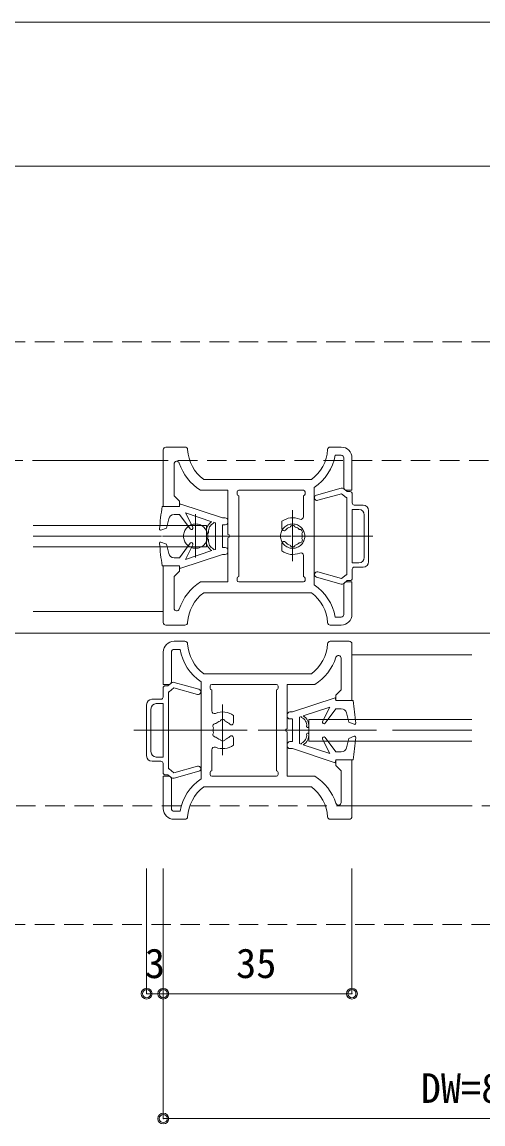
# Model space of a CAD drawing. Units: millimetres on the paper, enlarged 5 times, with parts at other scales. Extents: x -992 to 1008, y -685 to 700.
# Drawn here: x -647.9 to -505.4, y -391.7 to -51.2 of the extents above; entities that cross this region are included whole.
import ezdxf
from ezdxf.enums import TextEntityAlignment as Align

# ---------------------------------------------------------------- set-up
doc = ezdxf.new("R2010")
doc.units = ezdxf.units.MM
doc.header["$LTSCALE"] = 5
doc.header["$PDMODE"] = 32
doc.header["$PDSIZE"] = 2.5
for name, pattern in [('CHAIN1', [8, 5, -1, 1, -1]), ('DASHED1', [1.8, 1.2, -0.6]), ('DOUBLE_CHAIN1', [8.8, 5, -1, 0.6, -0.6, 0.6, -1])]:
    doc.linetypes.add(name, pattern=pattern)
for name, color, linetype, lineweight in [('1-0_H-SYM', 7, 'Continuous', 20), ('1-1_0', 7, 'Continuous', 20), ('2-0_18', 7, 'Continuous', 18)]:
    doc.layers.add(name, color=color, linetype=linetype, lineweight=lineweight)
doc.styles.add('ＭＳ ゴシック', font='')
doc.styles.get('ＭＳ ゴシック').set_extended_font_data('MS Gothic')

msp = doc.modelspace()

# ---------------------------------------------------------------- linework, layer by layer
at = {"layer": '1-0_H-SYM'}
msp.add_line((197.5, -51.25), (-967.5, -51.25), dxfattribs=at)
msp.add_line((197.5, -51.25), (-967.5, -51.25), dxfattribs=at)
at = {"layer": '1-1_0'}
msp.add_line((197.5, -51.25), (-967.5, -51.25), dxfattribs=at)
msp.add_line((197.5, -51.25), (-967.5, -51.25), dxfattribs=at)
at = {"layer": '2-0_18', "color": 4}
for p, q in [((-751.94, -95.789), (-49.747, -95.789)), ((-609.422, -351.481), (-609.422, -312.796)), ((-604.271, -390.067), (-604.271, -312.796)), ((-545.938, -351.481), (-545.938, -312.796)), ((-609.422, -351.481), (-604.271, -351.481)), ((-604.271, -351.481), (-545.938, -351.481)), ((-604.271, -390.067), (-403.419, -390.067))]:
    msp.add_line(p, q, dxfattribs=at)
at = {"layer": '2-0_18', "linetype": 'DASHED1', "lineweight": 20}
for p, q in [((-751.94, -150.099), (-49.747, -150.099)), ((-752.731, -186.766), (-49.747, -186.766)), ((-49.747, -293.432), (-751.94, -293.432)), ((-751.94, -330.099), (-49.747, -330.099))]:
    msp.add_line(p, q, dxfattribs=at)
at = {"layer": '2-0_18'}
for p, q in [((-604.271, -183.432), (-604.271, -200.932)), ((-597.578, -182.599), (-603.438, -182.599)), ((-549.271, -182.599), (-552.63, -182.599)), ((-644.515, -186.766), (-604.271, -186.766)), ((-551.147, -185.099), (-549.271, -185.099)), ((-548.438, -185.932), (-548.438, -195.099)), ((-545.938, -195.932), (-545.938, -185.932)), ((-600.938, -187.803), (-600.938, -197.599)), ((-591.771, -192.599), (-558.437, -192.599)), ((-584.271, -195.932), (-592.81, -195.932)), ((-584.271, -209.599), (-584.271, -195.932)), ((-581.437, -197.099), (-581.437, -196.432)), ((-560.937, -195.932), (-580.938, -195.932)), ((-560.437, -197.099), (-560.437, -196.432)), ((-557.604, -209.599), (-557.604, -195.071)), ((-556.929, -197.429), (-549.307, -195.302)), ((-549.196, -197.001), (-556.481, -199.034)), ((-547.772, -198.182), (-549.196, -197.001)), ((-548.4, -195.496), (-547.372, -196.349)), ((-547.604, -195.932), (-545.938, -195.932)), ((-547.372, -196.349), (-546.534, -196.349)), ((-545.872, -197.082), (-545.872, -197.349)), ((-545.872, -199.849), (-545.872, -197.349)), ((-580.938, -197.599), (-580.938, -222.599)), ((-560.937, -204.099), (-560.937, -197.599)), ((-547.539, -198.182), (-547.772, -198.182)), ((-547.539, -198.182), (-547.539, -222.016)), ((-545.205, -200.516), (-542.454, -200.516)), ((-599.271, -203.432), (-600.957, -203.432)), ((-596.008, -207.894), (-599.271, -203.432)), ((-543.787, -201.849), (-545.872, -201.849)), ((-545.872, -201.849), (-545.872, -218.349)), ((-542.12, -216.682), (-542.12, -203.516)), ((-540.787, -218.015), (-540.787, -202.182)), ((-644.515, -206.766), (-590.938, -206.766)), ((-590.938, -213.432), (-590.938, -206.766)), ((-588.104, -214.198), (-588.104, -206)), ((-585.104, -204.432), (-585.937, -204.432)), ((-585.937, -206.599), (-585.104, -206.599)), ((-585.937, -213.599), (-585.937, -206.614)), ((-567.604, -207.813), (-567.604, -205.516)), ((-584.271, -224.265), (-584.271, -210.599)), ((-557.604, -225.127), (-557.604, -210.599)), ((-590.938, -213.432), (-644.515, -213.432)), ((-604.987, -211.954), (-603.271, -212.599)), ((-603.271, -212.599), (-602.577, -215.488)), ((-599.271, -216.765), (-596.008, -212.304)), ((-595.159, -212.827), (-597.437, -217.269)), ((-588.604, -214.362), (-588.104, -214.198)), ((-588.604, -214.231), (-588.604, -214.362)), ((-585.104, -213.599), (-585.937, -213.599)), ((-567.604, -212.385), (-567.604, -214.681)), ((-600.957, -216.765), (-599.271, -216.765)), ((-599.104, -220.099), (-585.937, -215.765)), ((-597.437, -217.269), (-589.22, -214.565)), ((-585.937, -215.765), (-585.104, -215.765)), ((-560.937, -222.599), (-560.937, -216.099)), ((-599.271, -219.266), (-604.604, -219.266)), ((-604.271, -219.266), (-604.271, -236.765)), ((-600.938, -222.599), (-599.271, -220.932)), ((-599.271, -220.932), (-599.271, -219.266)), ((-599.271, -219.266), (-599.104, -220.099)), ((-543.787, -218.349), (-545.872, -218.349)), ((-545.872, -220.349), (-545.872, -221.516)), ((-545.205, -219.682), (-542.445, -219.682)), ((-600.938, -222.599), (-600.938, -232.395)), ((-592.81, -224.265), (-584.271, -224.265)), ((-581.437, -223.765), (-581.437, -223.099)), ((-580.938, -224.265), (-560.937, -224.265)), ((-560.437, -223.765), (-560.437, -223.099)), ((-549.307, -224.895), (-556.929, -222.769)), ((-547.372, -223.849), (-548.4, -224.702)), ((-545.938, -224.265), (-547.604, -224.265)), ((-546.535, -223.849), (-547.372, -223.849)), ((-545.938, -234.265), (-545.938, -224.265)), ((-545.872, -221.516), (-545.872, -223.177)), ((-558.437, -227.599), (-591.771, -227.599)), ((-548.438, -225.099), (-548.438, -234.265)), ((-604.271, -233.432), (-644.515, -233.432)), ((-603.438, -237.599), (-597.578, -237.599)), ((-552.63, -237.599), (-549.271, -237.599)), ((-549.271, -235.099), (-551.147, -235.099)), ((-597.578, -242.599), (-600.938, -242.599)), ((-600.938, -245.099), (-599.061, -245.099)), ((-546.771, -242.599), (-552.631, -242.599)), ((-545.938, -260.932), (-545.938, -243.432)), ((-604.271, -245.932), (-604.271, -255.932)), ((-601.771, -255.099), (-601.771, -245.932)), ((-549.271, -257.599), (-549.271, -247.803)), ((-545.938, -246.766), (-508.859, -246.766)), ((-600.901, -255.302), (-593.28, -257.429)), ((-592.604, -255.071), (-592.604, -269.599)), ((-591.771, -252.599), (-558.438, -252.599)), ((-604.337, -258.682), (-604.337, -257.021)), ((-604.337, -259.849), (-604.337, -258.682)), ((-604.271, -255.932), (-602.604, -255.932)), ((-603.674, -256.349), (-602.837, -256.349)), ((-602.837, -256.349), (-601.809, -255.496)), ((-602.67, -282.016), (-602.67, -258.182)), ((-589.771, -256.432), (-589.771, -257.099)), ((-569.271, -255.932), (-589.271, -255.932)), ((-589.271, -257.599), (-589.271, -264.099)), ((-569.271, -282.599), (-569.271, -257.599)), ((-568.771, -256.432), (-568.771, -257.099)), ((-549.271, -257.599), (-550.938, -259.266)), ((-605.004, -260.516), (-607.764, -260.516)), ((-606.422, -261.849), (-604.337, -261.849)), ((-604.337, -278.349), (-604.337, -261.849)), ((-550.938, -259.266), (-550.938, -260.932)), ((-550.938, -260.932), (-545.604, -260.932)), ((-609.422, -262.182), (-609.422, -278.016)), ((-608.088, -263.516), (-608.088, -276.682)), ((-582.604, -265.516), (-582.604, -267.813)), ((-564.271, -264.432), (-565.104, -264.432)), ((-550.938, -263.432), (-554.201, -267.894)), ((-549.252, -263.432), (-550.938, -263.432)), ((-565.104, -266.599), (-564.271, -266.599)), ((-564.271, -266.614), (-564.271, -273.599)), ((-562.104, -266), (-562.104, -274.198)), ((-559.271, -266.766), (-508.859, -266.766)), ((-559.271, -266.766), (-559.271, -273.432)), ((-592.604, -270.599), (-592.604, -285.127)), ((-582.604, -274.681), (-582.604, -272.385)), ((-565.938, -270.599), (-565.938, -284.265)), ((-554.201, -272.304), (-550.938, -276.765)), ((-546.938, -272.599), (-545.222, -271.954)), ((-564.271, -273.599), (-565.104, -273.599)), ((-565.104, -275.766), (-564.271, -275.766)), ((-564.271, -275.766), (-551.105, -280.099)), ((-562.104, -274.198), (-561.604, -274.362)), ((-561.604, -274.362), (-561.604, -274.231)), ((-560.989, -274.565), (-552.771, -277.269)), ((-508.859, -273.432), (-559.271, -273.432)), ((-552.771, -277.269), (-555.049, -272.827)), ((-547.631, -275.488), (-546.938, -272.599)), ((-606.422, -278.349), (-604.337, -278.349)), ((-589.271, -276.099), (-589.271, -282.599)), ((-550.938, -276.765), (-549.252, -276.765)), ((-605.004, -279.682), (-607.755, -279.682)), ((-604.337, -280.349), (-604.337, -282.849)), ((-602.67, -282.016), (-602.436, -282.016)), ((-602.436, -282.016), (-601.013, -283.196)), ((-601.013, -283.196), (-593.727, -281.164)), ((-551.105, -280.099), (-550.938, -279.266)), ((-549.271, -292.395), (-549.271, -282.599)), ((-545.938, -296.765), (-545.938, -279.266)), ((-604.337, -283.116), (-604.337, -282.849)), ((-602.604, -284.265), (-604.271, -284.265)), ((-604.271, -284.265), (-604.271, -294.266)), ((-602.837, -283.849), (-603.674, -283.849)), ((-601.809, -284.702), (-602.837, -283.849)), ((-601.771, -294.266), (-601.771, -285.099)), ((-593.28, -282.769), (-600.901, -284.896)), ((-589.771, -283.099), (-589.771, -283.765)), ((-589.271, -284.265), (-569.271, -284.265)), ((-568.771, -283.099), (-568.771, -283.765)), ((-565.938, -284.265), (-557.399, -284.265)), ((-558.438, -287.599), (-591.771, -287.599)), ((-599.061, -295.099), (-600.938, -295.099)), ((-508.859, -293.432), (-545.938, -293.432)), ((-600.938, -297.599), (-597.578, -297.599)), ((-552.631, -297.599), (-546.771, -297.599))]:
    msp.add_line(p, q, dxfattribs=at)
at = {"layer": '2-0_18', "lineweight": 20}
for p, q in [((-603.456, -182.599), (-597.56, -182.599)), ((-552.649, -182.599), (-549.25, -182.599)), ((-752.335, -240.099), (-49.747, -240.099))]:
    msp.add_line(p, q, dxfattribs=at)
at = {"layer": '2-0_18', "linetype": 'DOUBLE_CHAIN1'}
for p, q in [((-557.604, -223.432), (-557.604, -196.765)), ((-592.604, -256.766), (-592.604, -283.432)), ((-585.938, -276.765), (-585.938, -263.432)), ((-592.604, -270.099), (-579.271, -270.099)), ((-562.605, -270.099), (-549.271, -270.099))]:
    msp.add_line(p, q, dxfattribs=at)
at = {"layer": '2-0_18', "linetype": 'CHAIN1'}
for p, q in [((-594.271, -203.328), (-594.271, -216.661)), ((-564.271, -202.123), (-564.271, -217.821)), ((-644.515, -210.099), (-536.829, -210.099)), ((-629.847, -210.099), (-548.18, -210.099)), ((-585.938, -262.123), (-585.938, -277.821)), ((-613.379, -270.099), (-508.859, -270.099)), ((-539.946, -270.099), (-594.11, -270.099))]:
    msp.add_line(p, q, dxfattribs=at)
at = {"layer": '2-0_18'}
for points in [[(-604.604, -200.932), (-599.271, -200.932), (-599.271, -199.266), (-600.938, -197.599)], [(-585.937, -204.432), (-599.104, -200.099), (-599.271, -200.932)], [(-589.22, -205.633), (-597.437, -202.928), (-595.159, -207.371)], [(-602.577, -204.71), (-603.271, -207.599), (-604.987, -208.244)], [(-588.104, -206), (-588.604, -205.835), (-588.604, -205.966)], [(-556.481, -221.163), (-549.196, -223.196), (-547.772, -222.016), (-547.539, -222.016)], [(-593.727, -259.034), (-601.013, -257.002), (-602.436, -258.182), (-602.67, -258.182)], [(-557.399, -255.932), (-565.938, -255.932), (-565.938, -269.599)], [(-550.938, -260.932), (-551.105, -260.099), (-564.271, -264.432)], [(-555.049, -267.371), (-552.771, -262.928), (-560.989, -265.633)], [(-545.222, -268.244), (-546.938, -267.599), (-547.631, -264.71)], [(-561.604, -265.966), (-561.604, -265.836), (-562.104, -266)], [(-545.604, -279.266), (-550.938, -279.266), (-550.938, -280.932), (-549.271, -282.599)]]:
    msp.add_lwpolyline(points, dxfattribs=at)
at = {"layer": '2-0_18', "linetype": 'DOUBLE_CHAIN1'}
for centre in [(-594.271, -210.099), (-564.271, -210.099)]:
    msp.add_circle(centre, 3.75, dxfattribs=at)
at = {"layer": '2-0_18', "color": 4}
for centre in [(-609.422, -351.481), (-604.271, -351.481), (-545.938, -351.481), (-604.271, -390.067)]:
    msp.add_circle(centre, 1.667, dxfattribs=at)
at = {"layer": '2-0_18'}
for centre, radius, start, end in [((-603.438, -183.432), 0.833, 90, 180), ((-597.578, -183.432), 0.833, 3.58333, 90), ((-584.271, -182.599), 12.5, 183.58333, 233.13012), ((-565.938, -182.599), 12.5, 306.86991, 356.41669), ((-552.63, -183.432), 0.833, 90, 176.41669), ((-549.271, -185.932), 3.333, 0, 90), ((-600.104, -187.803), 0.833, 18.19489, 180), ((-565.938, -182.599), 15, 303.749, 350.40595), ((-549.271, -185.932), 0.833, 0, 90), ((-584.271, -182.599), 15.833, 198.19489, 237.36312), ((-580.938, -196.432), 0.5, 90, 180), ((-580.938, -197.099), 0.5, 180, 270), ((-560.937, -196.432), 0.5, 0, 90), ((-560.937, -197.099), 0.5, 270, 0), ((-556.705, -198.232), 0.833, 105.58926, 285.58927), ((-549.038, -196.265), 1, 50.32076, 105.58926), ((-547.604, -195.099), 0.833, 180, 270), ((-546.534, -197.018), 0.667, 354.52222, 96.25308), ((-545.205, -199.849), 0.667, 180, 270), ((-542.454, -202.182), 1.667, 0, 90), ((-522.348, -214.286), 83.333, 170.77898, 175.60973), ((-600.957, -205.099), 1.667, 90, 166.50427), ((-561.771, -204.099), 0.833, 247.38015, 0), ((-543.787, -203.516), 1.667, 0, 90), ((-595.604, -207.599), 0.5, 216.17925, 27.15099), ((-587.604, -208.548), 3.333, 118.99506, 187.34957), ((-587.604, -208.548), 2.667, 114.31575, 187.34957), ((-588.771, -205.966), 0.167, 294.31576, 0), ((-585.104, -205.266), 0.833, 0, 90), ((-585.104, -205.766), 0.833, 270, 0), ((-564.271, -210.099), 5.667, 67.38015, 126.03189), ((-564.271, -210.099), 2.917, 105.35889, 139.8159), ((-564.271, -207.599), 0.833, 22.02433, 157.97569), ((-564.271, -210.099), 2.917, 45.35889, 74.64113), ((-605.104, -207.932), 0.333, 175.60973, 290.6097), ((-590.579, -208.932), 0.333, 187.34957, 7.34957), ((-590.579, -211.266), 0.333, 352.65046, 172.65045), ((-584.271, -210.099), 0.5, 270, 90), ((-566.978, -207.813), 0.626, 180, 319.81591), ((-562.106, -208.849), 0.833, 322.02433, 97.97569), ((-562.106, -211.349), 0.833, 262.02433, 37.9757), ((-564.271, -210.099), 2.917, 345.35889, 14.64113), ((-605.104, -212.266), 0.333, 69.39032, 184.39029), ((-522.348, -205.912), 83.333, 184.39029, 189.22104), ((-595.604, -212.599), 0.5, 332.84903, 143.82077), ((-587.604, -211.649), 3.333, 172.65045, 241.00496), ((-587.604, -211.649), 2.667, 172.65045, 245.68427), ((-588.771, -214.231), 0.167, 0, 65.68427), ((-585.104, -214.432), 0.833, 0, 90), ((-566.978, -212.385), 0.626, 40.18412, 180), ((-564.271, -210.099), 2.917, 220.18412, 254.64113), ((-564.271, -212.599), 0.833, 202.02433, 337.9757), ((-564.271, -210.099), 2.917, 285.35889, 314.64113), ((-600.957, -215.099), 1.667, 193.49575, 270), ((-585.104, -214.932), 0.833, 270, 0), ((-564.271, -210.099), 5.667, 233.96813, 292.61988), ((-561.771, -216.099), 0.833, 0, 112.61987), ((-543.787, -216.682), 1.667, 270, 0), ((-556.705, -221.966), 0.833, 74.41076, 254.41076), ((-545.205, -220.349), 0.667, 90, 180), ((-542.454, -218.015), 1.667, 270, 0), ((-584.271, -237.599), 15.833, 122.6369, 161.80513), ((-580.938, -223.099), 0.5, 90, 180), ((-580.938, -223.765), 0.5, 180, 270), ((-560.937, -223.099), 0.5, 0, 90), ((-560.937, -223.765), 0.5, 270, 0), ((-549.038, -223.932), 1, 254.41076, 309.67927), ((-547.604, -225.099), 0.833, 90, 180), ((-546.535, -223.183), 0.667, 265.961, 0.53254), ((-584.271, -237.599), 12.5, 126.8699, 176.41669), ((-565.938, -237.599), 12.5, 3.58333, 53.13012), ((-565.938, -237.599), 15, 9.59408, 56.25103), ((-600.104, -232.395), 0.833, 180, 341.80513), ((-549.271, -234.265), 0.833, 270, 0), ((-549.271, -234.265), 3.333, 270, 0), ((-603.438, -236.765), 0.833, 180, 270), ((-597.578, -236.765), 0.833, 270, 356.41669), ((-552.63, -236.765), 0.833, 183.58333, 270), ((-600.938, -245.932), 3.333, 90, 180), ((-600.938, -245.932), 0.833, 90, 180), ((-584.271, -242.599), 15, 189.59408, 236.25103), ((-597.578, -243.432), 0.833, 3.58333, 90), ((-584.271, -242.599), 12.5, 183.58333, 233.13012), ((-565.938, -242.599), 12.5, 306.86991, 356.41669), ((-552.631, -243.432), 0.833, 90, 176.41669), ((-546.771, -243.432), 0.833, 0, 90), ((-565.938, -242.599), 15.833, 302.63691, 341.80513), ((-550.105, -247.803), 0.833, 0, 161.80513), ((-602.604, -255.099), 0.833, 270, 0), ((-601.17, -256.266), 1, 74.41076, 129.67926), ((-603.674, -257.015), 0.667, 85.961, 180.53254), ((-593.504, -258.232), 0.833, 254.41076, 74.41076), ((-589.271, -256.432), 0.5, 90, 180), ((-589.271, -257.099), 0.5, 180, 270), ((-569.271, -256.432), 0.5, 0, 90), ((-569.271, -257.099), 0.5, 270, 0), ((-607.755, -262.182), 1.667, 90, 180), ((-606.422, -263.516), 1.667, 90, 180), ((-605.004, -259.849), 0.667, 270, 0), ((-627.861, -274.286), 83.333, 4.39029, 9.22104), ((-588.438, -264.099), 0.833, 180, 292.61988), ((-585.938, -270.099), 5.667, 53.96813, 112.61987), ((-565.104, -265.266), 0.833, 90, 180), ((-549.252, -265.099), 1.667, 13.49575, 90), ((-588.103, -268.849), 0.833, 82.02432, 217.9757), ((-585.938, -270.099), 2.917, 105.35889, 134.64113), ((-585.938, -267.599), 0.833, 22.02433, 157.97569), ((-585.938, -270.099), 2.917, 40.18412, 74.64113), ((-583.231, -267.813), 0.626, 220.18412, 0), ((-565.104, -265.766), 0.833, 180, 270), ((-561.438, -265.966), 0.167, 180, 245.68427), ((-562.605, -268.548), 2.667, 352.65046, 65.68427), ((-562.605, -268.548), 3.333, 352.65046, 61.00496), ((-559.629, -268.932), 0.333, 172.65045, 352.65046), ((-554.605, -267.599), 0.5, 152.84903, 323.82078), ((-545.105, -267.932), 0.333, 249.39032, 4.39029), ((-588.103, -271.349), 0.833, 142.02432, 277.9757), ((-585.938, -270.099), 2.917, 165.35889, 194.64113), ((-585.938, -270.099), 2.917, 225.35889, 254.64113), ((-585.938, -270.099), 2.917, 285.35889, 319.81591), ((-583.231, -272.385), 0.626, 0, 139.8159), ((-565.938, -270.099), 0.5, 90, 270), ((-562.605, -271.649), 2.667, 294.31576, 7.34957), ((-562.605, -271.649), 3.333, 298.99506, 7.34957), ((-559.629, -271.266), 0.333, 7.34957, 187.34957), ((-554.605, -272.599), 0.5, 36.17925, 207.15099), ((-627.861, -265.912), 83.333, 350.77898, 355.60973), ((-545.105, -272.266), 0.333, 355.60973, 110.6097), ((-588.438, -276.099), 0.833, 67.38015, 180), ((-585.938, -270.099), 5.667, 247.38015, 306.0319), ((-585.938, -272.599), 0.833, 202.02433, 337.9757), ((-565.104, -274.432), 0.833, 90, 180), ((-565.104, -274.932), 0.833, 180, 270), ((-561.438, -274.231), 0.167, 114.31575, 180), ((-549.252, -275.099), 1.667, 270, 346.50428), ((-607.755, -278.016), 1.667, 180, 270), ((-606.422, -276.682), 1.667, 180, 270), ((-605.004, -280.349), 0.667, 0, 90), ((-593.504, -281.966), 0.833, 285.58927, 105.58926), ((-589.271, -283.099), 0.5, 90, 180), ((-569.271, -283.099), 0.5, 0, 90), ((-603.674, -283.18), 0.667, 174.52222, 276.25309), ((-602.604, -285.099), 0.833, 0, 90), ((-601.17, -283.932), 1, 230.32076, 285.58927), ((-584.271, -297.599), 15, 123.74899, 170.40594), ((-589.271, -283.765), 0.5, 180, 270), ((-569.271, -283.765), 0.5, 270, 0), ((-565.938, -297.599), 15.833, 18.19489, 57.36312), ((-584.271, -297.599), 12.5, 126.8699, 176.41669), ((-565.938, -297.599), 12.5, 3.58333, 53.13012), ((-550.105, -292.395), 0.833, 198.19489, 0), ((-600.938, -294.266), 3.333, 180, 270), ((-600.938, -294.266), 0.833, 180, 270), ((-597.578, -296.765), 0.833, 270, 356.41669), ((-552.631, -296.765), 0.833, 183.58333, 270), ((-546.771, -296.765), 0.833, 270, 0)]:
    msp.add_arc(centre, radius, start, end, dxfattribs=at)
at = {"layer": '2-0_18', "color": 5}
for p in [(-609.422, -351.481), (-604.271, -351.481), (-545.938, -351.481), (-604.271, -390.067)]:
    msp.add_point(p, dxfattribs=at)

# ---------------------------------------------------------------- texts
at = {"layer": '2-0_18', "style": 'ＭＳ ゴシック'}
for s, p in [('3', (-609.978, -349.415)), ('35', (-581.771, -349.397)), ('DW=853', (-524.678, -387.984))]:
    msp.add_text(s, height=9.164, dxfattribs=at).set_placement(p, align=Align.BOTTOM_LEFT)

doc.saveas('drawing.dxf')
